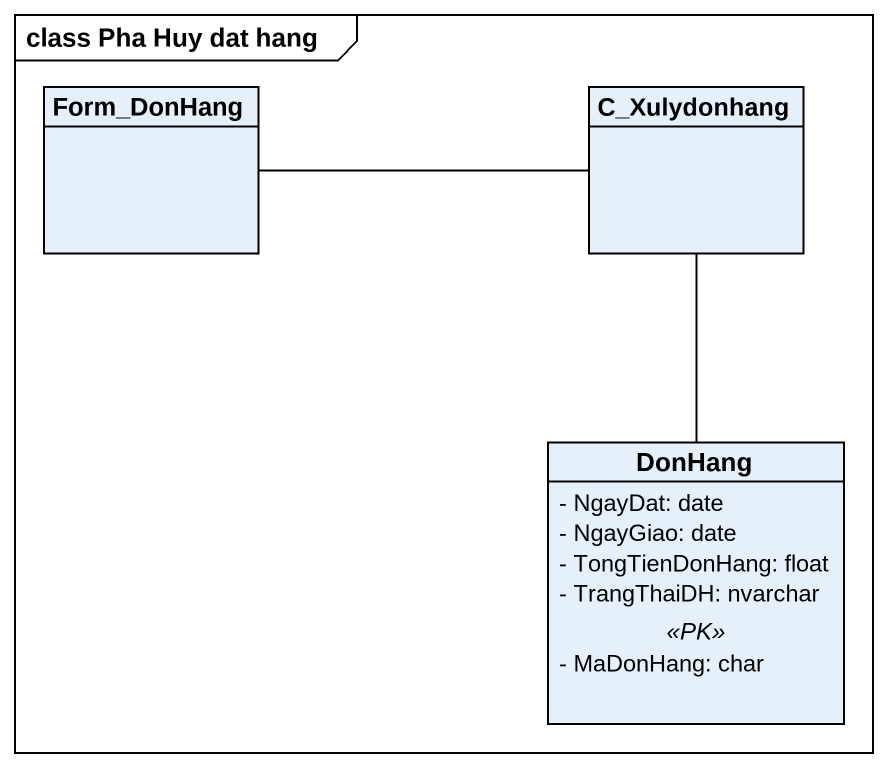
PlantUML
@startuml
mainframe class Pha Huy dat hang
hide circle
hide empty members
skinparam classAttributeIconSize 0
class Form_DonHang
class C_Xulydonhang
class DonHang {
  - NgayDat: date
  - NgayGiao: date
  - TongTienDonHang: float
  - TrangThaiDH: nvarchar
  .. <<PK>> ..
  - MaDonHang: char
}
Form_DonHang -right- C_Xulydonhang
C_Xulydonhang -- DonHang
@enduml
